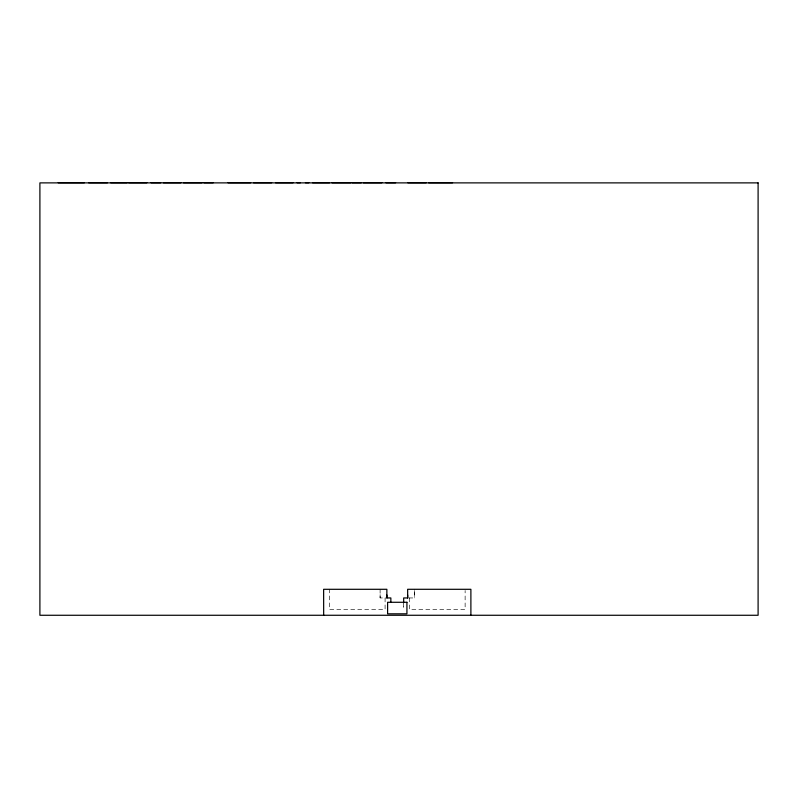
<?xml version="1.0" encoding="UTF-8"?>
<svg xmlns="http://www.w3.org/2000/svg" width="798" height="798" viewBox="0 0 798 798"><rect width="100%" height="100%" fill="white"/><g stroke="black" fill="none" stroke-linecap="round" stroke-linejoin="round"><path stroke-width="0.6" stroke-dasharray="3.99 2.99" d="M380.107 589.293L380.107 597.951L385.614 597.951M409.434 597.951L409.434 609.482L465.124 609.492L465.124 590.49M408.785 597.951L414.421 597.951L414.411 589.293M414.421 590.53L414.421 597.951M385.085 597.951L385.085 609.482L329.434 609.492L329.404 589.293M380.107 594.61L380.107 597.951M403.688 607.158L403.658 603.497L403.688 607.158"/><path stroke-width="1.2" d="M403.668 602.281L403.668 597.951L407.668 597.951L407.648 589.293L470.89 589.303L470.89 615.268M407.648 597.951L407.648 594.999M58.224 182.732L84.398 182.732M88.648 182.732L107.481 182.732M110.683 182.732L127.181 182.732M128.668 182.732L146.852 182.732M151.051 182.732L160.737 182.732M163.381 182.732L180.907 182.732M183.45 182.732L202.004 182.732M203.959 182.732L213.216 182.732M228.029 182.732L250.712 182.732M253.515 182.732L271.689 182.732M275.539 182.732L293.066 182.732M297.065 182.732L300.417 182.732M305.435 182.732L308.836 182.732M312.537 182.732L329.574 182.732M331.998 182.732L350.821 182.732M352.068 182.732L361.324 182.732M363.319 182.732L381.873 182.732M385.943 182.732L395.628 182.732M407.838 182.732L426.242 182.732M428.596 182.732L452.576 182.732M323.669 615.268L323.629 589.303L386.87 589.293L386.86 597.951L390.85 597.951L390.85 602.281M386.87 594.999L386.87 597.951M406.93 602.281L406.93 613.822L387.599 613.822L387.599 602.281L406.93 602.281M758.1 182.882L39.9 182.882L39.9 615.268L758.1 615.268L758.1 182.882"/></g></svg>
